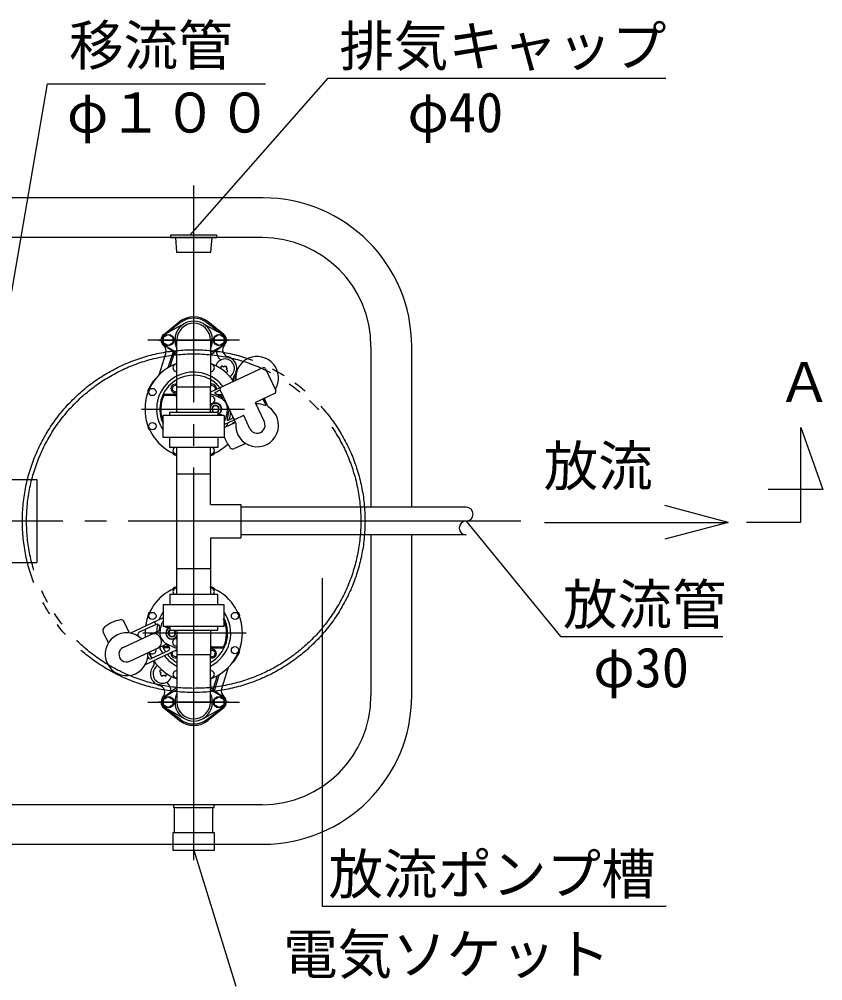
# Model space of a CAD drawing. Units: millimetres, scale not verified. Extents: x -8093 to 8093, y -5792 to 5792.
# Drawn here: x -3516 to -2410, y 955 to 2278 of the extents above; entities that cross this region are included whole.
import ezdxf
from ezdxf.enums import TextEntityAlignment as Align

# ---------------------------------------------------------------- set-up
doc = ezdxf.new("R2010")
doc.units = ezdxf.units.MM
doc.header["$LTSCALE"] = 30
doc.linetypes.add('LONG_CHAIN', pattern=[21, 18, -1, 1, -1])
doc.linetypes.add('LONG_DOUBLE_CHAIN', pattern=[21.8, 18, -1, 0.6, -0.6, 0.6, -1])
doc.layers.add('0-1_00クル-フ-0躯体', color=3, linetype='Continuous', lineweight=25)
doc.styles.add('ＭＳ ゴシック', font='')
doc.styles.get('ＭＳ ゴシック').set_extended_font_data('MS Gothic')

msp = doc.modelspace()

# ---------------------------------------------------------------- linework, layer by layer
at = {"layer": '0-1_00クル-フ-0躯体', "color": 4}
for p, q in [((-3580.74, 1587.45), (-3476.78, 2188.84)), ((-3476.78, 2188.84), (-3176.73, 2188.84)), ((-3099.05, 1509.16), (-3099.05, 1058.07)), ((-3275.74, 1134.95), (-3217.75, 947.97)), ((-3099.05, 1058.07), (-2625.64, 1058.07))]:
    msp.add_line(p, q, dxfattribs=at)
at = {"layer": '0-1_00クル-フ-0躯体', "linetype": 'LONG_CHAIN'}
for p, q in [((-3275.74, 1120.98), (-3275.74, 2048.8)), ((-3212.74, 1836.45), (-3338.74, 1836.45)), ((-3347.74, 1741.45), (-3205.82, 1741.45)), ((-2825.74, 1587.45), (-6250.74, 1587.45)), ((-3203.74, 1433.45), (-3345.67, 1433.45)), ((-3338.74, 1338.45), (-3212.74, 1338.45))]:
    msp.add_line(p, q, dxfattribs=at)
at = {"layer": '0-1_00クル-フ-0躯体'}
for p, q in [((-3180.24, 2031.95), (-3655.74, 2031.95)), ((-3181.74, 1977.45), (-3656.24, 1977.45)), ((-3307.49, 1980.45), (-3307.49, 1977.45)), ((-3307.49, 1977.45), (-3243.99, 1977.45)), ((-3317.03, 1844.22), (-3295.86, 1861.33)), ((-3293.74, 1860.45), (-3316.14, 1843.65)), ((-3288.37, 1859.17), (-3315.12, 1844.31)), ((-3263.12, 1859.17), (-3236.37, 1844.31)), ((-3257.74, 1860.45), (-3235.34, 1843.65)), ((-3234.46, 1844.22), (-3255.63, 1861.33)), ((-3304.24, 1840.2), (-3304.24, 1832.69)), ((-3234.24, 1840.2), (-3234.24, 1832.69)), ((-3323.9, 1836.45), (-3227.26, 1836.45)), ((-3298.74, 1816.2), (-3316.14, 1829.25)), ((-3298.74, 1819.48), (-3315.12, 1828.58)), ((-3304.24, 1832.69), (-3310.74, 1828.94)), ((-3298.74, 1737.45), (-3298.74, 1836.45)), ((-3252.74, 1836.45), (-3252.74, 1771.45)), ((-3252.74, 1816.2), (-3235.34, 1829.25)), ((-3252.74, 1819.48), (-3236.37, 1828.58)), ((-3234.24, 1832.69), (-3240.74, 1828.94)), ((-3031.74, 1827.45), (-3031.74, 1606.45)), ((-2975.74, 1606.45), (-2975.74, 1827.45)), ((-3323.21, 1788.73), (-3314, 1818.08)), ((-3310.68, 1798.62), (-3304.15, 1819.42)), ((-3308.11, 1800.11), (-3302.66, 1817.47)), ((-3302.66, 1817.47), (-3301.6, 1820.84)), ((-3298.74, 1804.75), (-3298.74, 1815.7)), ((-3236.22, 1800.37), (-3234.77, 1799.15)), ((-3180.8, 1798.32), (-3252.74, 1764.77)), ((-3230.71, 1795.74), (-3229.27, 1794.53)), ((-3176.81, 1796.87), (-3162.86, 1766.96)), ((-3338.14, 1768.32), (-3331.29, 1779.77)), ((-3252.74, 1772.88), (-3251.28, 1774.2)), ((-3251.28, 1774.2), (-3246.89, 1772.78)), ((-3246.89, 1772.78), (-3245.93, 1768.26)), ((-3220.28, 1779.91), (-3220.8, 1780.78)), ((-3301.17, 1761.69), (-3317.76, 1761.69)), ((-3316.88, 1760.31), (-3317.76, 1761.69)), ((-3301.17, 1760.31), (-3316.88, 1760.31)), ((-3252.74, 1771.45), (-3298.74, 1771.45)), ((-3252.74, 1771.45), (-3298.74, 1771.45)), ((-3252.74, 1737.45), (-3252.74, 1771.45)), ((-3250.86, 1765.65), (-3252.74, 1766.27)), ((-3238.77, 1756.4), (-3248.49, 1760.93)), ((-3245.93, 1768.26), (-3246.63, 1767.63)), ((-3236.31, 1756.9), (-3246.33, 1762.72)), ((-3246.25, 1764.49), (-3240.25, 1767.29)), ((-3244.55, 1761.69), (-3236.54, 1761.69)), ((-3242.19, 1760.31), (-3235.89, 1760.31)), ((-3239.35, 1767.71), (-3217.92, 1721.75)), ((-3164.31, 1762.98), (-3190.51, 1750.76)), ((-3178.49, 1723.82), (-3190.75, 1750.1)), ((-3176.69, 1747.16), (-3180.33, 1754.96)), ((-3173.2, 1744.41), (-3178.51, 1755.8)), ((-3233.74, 1732.45), (-3317.74, 1732.45)), ((-3308.74, 1732.45), (-3308.74, 1737.45)), ((-3229.81, 1737.17), (-3232.58, 1726.82)), ((-3227.84, 1738.74), (-3229.83, 1727.32)), ((-3217.52, 1728.01), (-3207.46, 1732.71)), ((-3198.43, 1714.52), (-3206.8, 1732.46)), ((-3233.74, 1720.45), (-3220.24, 1726.75)), ((-3218.43, 1722.85), (-3232.9, 1716.1)), ((-3228.42, 1726.24), (-3222.42, 1729.04)), ((-3204.16, 1694.19), (-3219.38, 1687.1)), ((-3298.74, 1486.45), (-3298.74, 1688.45)), ((-3252.74, 1652.45), (-3252.74, 1688.45)), ((-3661.35, 1644.45), (-3491.45, 1644.45)), ((-3491.45, 1644.45), (-3491.45, 1530.45)), ((-3298.74, 1652.45), (-3252.74, 1652.45)), ((-3252.74, 1610.45), (-3252.74, 1652.45)), ((-3252.74, 1610.45), (-3210.74, 1610.45)), ((-3210.74, 1610.45), (-3210.74, 1564.45)), ((-2900.74, 1606.45), (-3210.74, 1606.45)), ((-2540.4, 1585.69), (-2627.34, 1608.98)), ((-3252.74, 1564.45), (-3252.74, 1522.45)), ((-3252.74, 1564.45), (-3210.74, 1564.45)), ((-2900.74, 1568.45), (-3210.74, 1568.45)), ((-3031.74, 1568.45), (-3031.74, 1347.45)), ((-2975.74, 1347.45), (-2975.74, 1568.45)), ((-3661.35, 1530.45), (-3491.45, 1530.45)), ((-3298.74, 1522.45), (-3252.74, 1522.45)), ((-3252.74, 1522.45), (-3252.74, 1486.45)), ((-3364.16, 1433.55), (-3371.26, 1448.76)), ((-3317.74, 1454.33), (-3362.79, 1433.33)), ((-3327.61, 1445.32), (-3350.74, 1434.53)), ((-3327.7, 1445.28), (-3329.39, 1448.9)), ((-3322.69, 1441.53), (-3323.54, 1436.73)), ((-3321.68, 1437.72), (-3318.91, 1448.08)), ((-3233.74, 1442.45), (-3317.74, 1442.45)), ((-3308.74, 1442.45), (-3308.74, 1437.45)), ((-3234.61, 1452.31), (-3233.73, 1453.69)), ((-3393.16, 1420.03), (-3400.26, 1435.24)), ((-3372.63, 1413.84), (-3323.54, 1436.73)), ((-3298.74, 1437.45), (-3298.74, 1338.45)), ((-3252.74, 1437.45), (-3252.74, 1403.45)), ((-3363.75, 1394.81), (-3314.67, 1417.7)), ((-3310.44, 1415.27), (-3314.67, 1417.7)), ((-3312.72, 1418.49), (-3303, 1413.96)), ((-3298.74, 1410.23), (-3342.5, 1389.83)), ((-3338.14, 1406.57), (-3333.32, 1398.52)), ((-3310.71, 1409.06), (-3333.84, 1398.28)), ((-3316.88, 1414.58), (-3317.76, 1413.21)), ((-3308.82, 1413.21), (-3317.76, 1413.21)), ((-3309.59, 1414.58), (-3316.88, 1414.58)), ((-3305.56, 1406.63), (-3304.61, 1407.5)), ((-3304.6, 1402.12), (-3305.56, 1406.63)), ((-3300.21, 1400.69), (-3304.6, 1402.12)), ((-3300.77, 1409.28), (-3298.74, 1408.62)), ((-3298.74, 1402.01), (-3300.21, 1400.69)), ((-3252.74, 1403.45), (-3298.74, 1403.45)), ((-3249.36, 1409.72), (-3252.74, 1408.62)), ((-3252.74, 1338.45), (-3252.74, 1403.45)), ((-3250.32, 1414.58), (-3234.61, 1414.58)), ((-3250.32, 1413.21), (-3233.73, 1413.21)), ((-3245.93, 1406.63), (-3249.36, 1409.72)), ((-3234.61, 1414.58), (-3233.73, 1413.21)), ((-3213.35, 1406.57), (-3220.2, 1395.12)), ((-3331.21, 1394.98), (-3330.69, 1394.11)), ((-3320.77, 1379.15), (-3322.22, 1380.37)), ((-3315.27, 1374.53), (-3316.71, 1375.74)), ((-3240.81, 1376.27), (-3247.34, 1355.48)), ((-3228.28, 1386.16), (-3237.49, 1356.81)), ((-3252.74, 1370.14), (-3252.74, 1359.2)), ((-3243.38, 1374.78), (-3248.83, 1357.42)), ((-3298.74, 1358.7), (-3316.14, 1345.65)), ((-3298.74, 1355.41), (-3315.12, 1346.31)), ((-3252.74, 1358.7), (-3235.34, 1345.65)), ((-3252.74, 1355.41), (-3236.37, 1346.31)), ((-3248.83, 1357.42), (-3249.88, 1354.05)), ((-3227.59, 1338.45), (-3324.23, 1338.45)), ((-3317.24, 1342.2), (-3310.74, 1345.95)), ((-3317.24, 1334.69), (-3317.24, 1342.2)), ((-3310.74, 1345.95), (-3304.24, 1342.2)), ((-3247.24, 1342.2), (-3240.74, 1345.95)), ((-3247.24, 1334.69), (-3247.24, 1342.2)), ((-3240.74, 1345.95), (-3234.24, 1342.2)), ((-3317.03, 1330.67), (-3295.86, 1313.56)), ((-3293.74, 1314.45), (-3316.14, 1331.25)), ((-3288.37, 1315.72), (-3315.12, 1330.58)), ((-3263.12, 1315.72), (-3236.37, 1330.58)), ((-3257.74, 1314.45), (-3235.34, 1331.25)), ((-3234.46, 1330.67), (-3255.63, 1313.56)), ((-3181.74, 1197.45), (-3656.24, 1197.45)), ((-3302.24, 1158.95), (-3302.24, 1193.45)), ((-3249.24, 1158.95), (-3249.24, 1193.45)), ((-3655.74, 1142.95), (-3180.24, 1142.95))]:
    msp.add_line(p, q, dxfattribs=at)
at = {"layer": '0-1_00クル-フ-0躯体', "color": 4}
for points in [[(-3280.74, 1980.45), (-3090.52, 2196.72), (-2625.92, 2196.72)], [(-2900.74, 1587.45), (-2770.95, 1428.87), (-2547.61, 1428.87)]]:
    msp.add_lwpolyline(points, dxfattribs=at)
at = {"layer": '0-1_00クル-フ-0躯体'}
for points in [[(-3243.99, 1977.45), (-3243.99, 1980.45), (-3307.49, 1980.45)], [(-3300.99, 1977.45), (-3299.49, 1957.45), (-3251.99, 1957.45), (-3250.49, 1977.45)], [(-3310.74, 1828.94), (-3317.24, 1832.69), (-3317.24, 1840.2), (-3310.74, 1843.95), (-3304.24, 1840.2)], [(-3240.74, 1828.94), (-3247.24, 1832.69), (-3247.24, 1840.2), (-3240.74, 1843.95), (-3234.24, 1840.2)], [(-3298.74, 1772.88), (-3300.21, 1774.2), (-3304.6, 1772.78), (-3305.56, 1768.26), (-3302.13, 1765.17), (-3298.74, 1766.27)], [(-3233.74, 1732.45), (-3233.74, 1702.45), (-3317.74, 1702.45), (-3317.74, 1732.45)], [(-3308.74, 1737.45), (-3242.74, 1737.45), (-3242.74, 1732.45)], [(-2514.98, 1586.03), (-2439.98, 1586.03), (-2439.98, 1716.03), (-2409.98, 1631.03), (-2484.98, 1631.03)], [(-3242.74, 1702.45), (-3242.74, 1688.45), (-3308.74, 1688.45), (-3308.74, 1702.45)], [(-2793.15, 1585.69), (-2540.4, 1585.69), (-2627.34, 1562.39)], [(-3242.74, 1472.45), (-3242.74, 1486.45), (-3308.74, 1486.45), (-3308.74, 1472.45)], [(-3233.74, 1442.45), (-3233.74, 1472.45), (-3317.74, 1472.45), (-3317.74, 1442.45)], [(-3308.74, 1437.45), (-3242.74, 1437.45), (-3242.74, 1442.45)], [(-3252.74, 1402.01), (-3251.28, 1400.69), (-3246.89, 1402.12), (-3245.93, 1406.63)], [(-3304.24, 1342.2), (-3304.24, 1334.69), (-3310.74, 1330.94), (-3317.24, 1334.69)], [(-3234.24, 1342.2), (-3234.24, 1334.69), (-3240.74, 1330.94), (-3247.24, 1334.69)]]:
    msp.add_lwpolyline(points, dxfattribs=at)
for points in [[(-3247.74, 1193.45), (-3247.74, 1197.45), (-3303.74, 1197.45), (-3303.74, 1193.45)], [(-3246.99, 1134.95), (-3246.99, 1158.95), (-3304.49, 1158.95), (-3304.49, 1134.95)]]:
    msp.add_lwpolyline(points, close=True, dxfattribs=at)
for centre, radius in [((-3310.74, 1836.45), 7.75), ((-3240.74, 1836.45), 7.75), ((-3332.56, 1764.98), 5), ((-3332.56, 1717.91), 5), ((-3332.56, 1456.98), 5), ((-3218.93, 1456.98), 5), ((-3218.93, 1409.91), 5), ((-3310.74, 1338.45), 7.75), ((-3240.74, 1338.45), 7.75)]:
    msp.add_circle(centre, radius, dxfattribs=at)
at = {"layer": '0-1_00クル-フ-0躯体', "linetype": 'LONG_DOUBLE_CHAIN'}
for radius in [235.75, 230]:
    msp.add_circle((-3275.74, 1587.45), radius, dxfattribs=at)
at = {"layer": '0-1_00クル-フ-0躯体'}
for centre, radius, start, end in [((-3180.24, 1827.45), 204.5, 0, 90), ((-3181.74, 1827.45), 150, 0, 90), ((-3275.74, 1836.45), 32, 51.0552, 128.9448), ((-3275.74, 1836.45), 30, 53.1301, 126.8699), ((-3275.74, 1836.45), 26, 11.39973, 168.60027), ((-3275.74, 1836.45), 23, 0.00003, 180), ((-3310.74, 1836.45), 10, 128.9448, 231.0552), ((-3310.74, 1836.45), 9, 119.05928, 240.94072), ((-3296.33, 1840.6), 5, 168.60027, 196.06417), ((-3310.74, 1836.45), 10, 343.93583, 16.06417), ((-3240.74, 1836.45), 10, 163.93583, 196.06417), ((-3255.16, 1840.6), 5, 343.93583, 11.39973), ((-3240.74, 1836.45), 9, 299.05928, 60.94072), ((-3240.74, 1836.45), 10, 317.93327, 51.0552), ((-3323.54, 1821.08), 10, 342.57451, 50.22148), ((-3296.33, 1832.3), 5, 163.93583, 191.39973), ((-3275.74, 1836.45), 26, 191.39973, 207.79577), ((-3275.74, 1836.45), 26, 332.20426, 348.60027), ((-3255.16, 1832.3), 5, 348.60027, 16.06417), ((-3225.9, 1823.05), 10, 137.93327, 255.02553), ((-3305.1, 1819.71), 1, 342.57451, 53.1301), ((-3301.71, 1817.17), 1, 53.1301, 162.57451), ((-3299.74, 1815.7), 1, 0, 53.1301), ((-3243.84, 1821.62), 1, 126.8699, 184.53235), ((-3225.9, 1823.05), 19, 184.53235, 225.51707), ((-3232.74, 1797.45), 16.5, 352.5636, 75.02553), ((-3188.47, 1784.26), 29.5, 327.61444, 186.21403), ((-3275.74, 1741.45), 67, 110.07705, 249.92295), ((-3299.28, 1798.26), 5, 83.85725, 276.14275), ((-3299.74, 1804.75), 1, 336.12448, 0), ((-3252.21, 1798.26), 5, 263.85747, 96.1426), ((-3275.74, 1741.45), 67, 34.72834, 69.92293), ((-3232.74, 1797.45), 13, 301.24207, 163.7197), ((-3238.51, 1810.2), 1, 225.51707, 294.31814), ((-3232.74, 1797.45), 5.65, 152.41868, 183.91031), ((-3236.87, 1799.6), 1, 50, 152.41868), ((-3232.74, 1797.45), 3, 106.23394, 140), ((-3232.74, 1797.45), 2.65, 320, 140), ((-3232.74, 1797.45), 3, 320, 98.89955), ((-3179.53, 1795.6), 3, 25, 115), ((-3275.74, 1741.45), 51, 63.19336, 214.56039), ((-3275.74, 1741.45), 46.63, 60.44835, 205.75786), ((-3275.74, 1741.45), 51, 37.94115, 63.19336), ((-3232.74, 1797.45), 5.65, 281.05146, 307.58132), ((-3229.91, 1793.76), 1, 307.58132, 50), ((-3216.51, 1783.35), 5, 139.02682, 210.88438), ((-3232.74, 1797.45), 16.5, 319.02682, 328.91166), ((-3188.47, 1784.26), 30.5, 159.79371, 186.85183), ((-3212.65, 1789.39), 7, 115.47187, 129.41531), ((-3325.71, 1776.43), 6.5, 121.2335, 149.11562), ((-3301.17, 1769.69), 5.95, 65.92749, 294.07251), ((-3301.17, 1769.69), 5.95, 65.92749, 294.07251), ((-3250.32, 1769.69), 5.95, 349.84055, 114.0722), ((-3275.74, 1741.45), 46.63, 39.17706, 60.44835), ((-3332.56, 1764.98), 6.5, 149.11562, 191.28352), ((-3275.74, 1741.45), 45.26, 155.36604, 201.87544), ((-3301.17, 1769.69), 8, 270, 287.66013), ((-3301.17, 1769.69), 9.38, 270, 285.00376), ((-3250.32, 1769.69), 4, 232.64575, 263.93502), ((-3251.66, 1754.13), 7.5, 65.0052, 98.3052), ((-3251.66, 1754.13), 5, 257.48654, 102.51346), ((-3245.83, 1763.58), 1, 115, 239.84991), ((-3239.83, 1766.38), 1, 25, 115), ((-3236.63, 1768.98), 3, 115, 205), ((-3165.58, 1765.7), 3, 295, 25), ((-3245.74, 1741.45), 8.5, 290.66732, 145.43968), ((-3245.74, 1741.45), 8, 292.02431, 151.04498), ((-3245.74, 1741.45), 5, 306.86165, 233.13835), ((-3245.74, 1741.45), 4.6, 299.58096, 240.41904), ((-3245.74, 1741.45), 16.5, 344.9948, 65.0052), ((-3235.81, 1757.76), 1, 239.84991, 25), ((-3190.3, 1750.31), 0.5, 115, 205), ((-3189.75, 1749.14), 0.5, 205, 272.45969), ((-3188.46, 1719.17), 29.5, 67.83343, 92.45969), ((-3180.78, 1754.75), 0.5, 25, 115), ((-3178.06, 1756.02), 0.5, 115, 205), ((-3177.14, 1746.95), 0.5, 247.83343, 25), ((-3239.83, 1728.76), 5, 47.52531, 125.68517), ((-3226.86, 1738.57), 1, 25, 170.15009), ((-3275.74, 1741.45), 51, 343.52261, 354.82507), ((-3188.46, 1719.17), 29.5, 175.2036, 58.84901), ((-3207.25, 1732.25), 0.5, 25, 115), ((-3332.56, 1717.91), 6.5, 168.71648, 236.28352), ((-3239.83, 1728.76), 7.5, 324.20526, 344.9948), ((-3275.74, 1741.45), 51, 331.34513, 338.85066), ((-3228.84, 1727.15), 1, 170.1501, 295), ((-3218.93, 1717.91), 5, 84.4635, 146.48229), ((-3222.84, 1729.95), 1, 295, 25), ((-3218.93, 1717.91), 4.5, 96.36214, 133.63786), ((-3218.79, 1730.73), 3, 205, 295), ((-3218.37, 1721.54), 0.5, 355.45864, 25), ((-3188.46, 1719.17), 11, 205, 25), ((-3230.79, 1711.57), 5, 115, 126.28468), ((-3275.74, 1741.45), 67, 290.07709, 314.24902), ((-3188.46, 1719.17), 48, 199.37263, 219.82182), ((-3299.28, 1684.63), 6.5, 213.71648, 274.72149), ((-3299.28, 1684.63), 5, 130.21459, 276.14275), ((-3252.21, 1684.63), 5, 263.85764, 49.78541), ((-3252.21, 1684.63), 6.5, 265.27881, 326.28352), ((-3221.49, 1691.63), 5, 219.82182, 295), ((-2900.74, 1596.95), 9.5, 270, 90), ((-2900.74, 1577.95), 9.5, 90, 270), ((-3275.74, 1433.45), 67, 110.07705, 171.80837), ((-3299.28, 1490.26), 6.5, 85.27847, 146.28352), ((-3299.28, 1490.26), 5, 83.85719, 229.78541), ((-3252.21, 1490.26), 6.5, 94.72114, 101.28352), ((-3252.21, 1490.26), 6.5, 33.71648, 94.72114), ((-3275.74, 1433.45), 67, 290.07707, 69.92291), ((-3252.21, 1490.26), 5, 310.21459, 96.1423), ((-3332.56, 1456.98), 6.5, 123.71648, 191.28352), ((-3275.74, 1433.45), 51, 145.43961, 159.01258), ((-3275.74, 1433.45), 51, 296.80664, 34.56025), ((-3218.93, 1456.98), 6.5, 348.71648, 56.28352), ((-3368.19, 1404.33), 48, 100.17818, 129.82182), ((-3375.79, 1446.65), 5, 25, 100.17818), ((-3326.13, 1442.15), 3.5, 349.86257, 115), ((-3275.74, 1433.45), 51, 166.27986, 177.96843), ((-3311.66, 1446.13), 7.5, 144.20431, 164.9948), ((-3311.66, 1446.13), 5, 227.52531, 305.68517), ((-3305.74, 1433.45), 8.5, 110.66732, 249.33268), ((-3275.74, 1433.45), 46.63, 299.55165, 25.75765), ((-3275.74, 1433.45), 45.26, 21.8752, 24.63396), ((-3275.74, 1433.45), 45.26, 335.36604, 21.8752), ((-3395.73, 1437.35), 5, 129.82182, 205), ((-3368.19, 1404.33), 29.5, 45.85058, 4.1494), ((-3349.26, 1431.36), 3.5, 115, 235), ((-3275.74, 1433.45), 67, 175.80788, 184.76029), ((-3330.58, 1421.87), 10.5, 295, 115), ((-3305.74, 1433.45), 16.5, 164.9948, 245.0052), ((-3305.74, 1433.45), 8, 112.02431, 247.97569), ((-3305.74, 1433.45), 5, 126.86165, 53.13835), ((-3305.74, 1433.45), 4.6, 119.58096, 60.41904), ((-3305.74, 1433.45), 8, 247.97569, 331.04498), ((-3305.74, 1433.45), 8.5, 249.33268, 325.43968), ((-3305.74, 1433.45), 8, 28.95502, 30.00357), ((-3275.74, 1433.45), 46.63, 202.32238, 214.03279), ((-3275.74, 1433.45), 45.26, 202.24098, 204.63396), ((-3312.19, 1412.24), 3.5, 295, 60.13743), ((-3299.83, 1420.76), 5, 77.48654, 282.51346), ((-3299.83, 1420.76), 5, 77.48654, 282.51346), ((-3368.19, 1404.33), 10.5, 115, 295), ((-3335.32, 1401.45), 3.5, 175, 295), ((-3332.56, 1409.91), 6.5, 209.44748, 210.88438), ((-3275.74, 1433.45), 67, 203.13666, 211.27355), ((-3332.56, 1409.91), 5, 210.78575, 19.21425), ((-3275.74, 1433.45), 51, 202.55177, 213.25378), ((-3275.74, 1433.45), 51, 217.94115, 243.1934), ((-3275.74, 1433.45), 46.63, 219.17706, 240.44839), ((-3301.17, 1405.21), 5.95, 168.65396, 294.07256), ((-3299.83, 1420.76), 7.5, 245.0052, 278.3052), ((-3250.32, 1405.21), 9.38, 90, 105.00376), ((-3250.32, 1405.21), 8, 90, 107.66013), ((-3250.32, 1405.21), 5.95, 245.92785, 114.07208), ((-3218.93, 1409.91), 6.5, 329.11562, 11.28352), ((-3318.74, 1377.45), 13, 121.24207, 343.7197), ((-3334.98, 1391.54), 5, 319.02682, 30.88438), ((-3275.74, 1433.45), 67, 214.72834, 249.92295), ((-3225.78, 1398.46), 6.5, 301.2335, 329.11562), ((-3318.74, 1377.45), 16.5, 139.02682, 255.02553), ((-3321.58, 1381.13), 1, 127.58132, 230), ((-3318.74, 1377.45), 5.65, 101.05146, 127.58132), ((-3318.74, 1377.45), 3, 140, 278.89955), ((-3318.74, 1377.45), 2.65, 140, 320), ((-3318.74, 1377.45), 3, 286.23394, 320), ((-3318.74, 1377.45), 5.65, 332.41868, 3.91031), ((-3299.28, 1376.63), 5, 83.85719, 276.14281), ((-3252.21, 1376.63), 5, 263.85746, 96.14247), ((-3314.62, 1375.29), 1, 230, 332.41868), ((-3312.98, 1364.69), 1, 45.51707, 114.31814), ((-3325.59, 1351.85), 19, 4.53235, 45.51707), ((-3251.74, 1370.14), 1, 156.12448, 180), ((-3325.59, 1351.85), 10, 317.93327, 75.02553), ((-3307.65, 1353.27), 1, 306.8699, 4.53235), ((-3275.74, 1338.45), 26, 152.20423, 168.60027), ((-3251.74, 1359.2), 1, 180, 233.1301), ((-3275.74, 1338.45), 26, 11.39973, 27.79574), ((-3249.78, 1357.72), 1, 233.1301, 342.57451), ((-3246.39, 1355.18), 1, 162.57451, 233.1301), ((-3227.95, 1353.82), 10, 162.57451, 230.22148), ((-3310.74, 1338.45), 10, 137.93327, 231.0552), ((-3310.74, 1338.45), 9, 119.05928, 240.94072), ((-3296.33, 1342.6), 5, 168.60027, 196.06417), ((-3296.33, 1334.3), 5, 163.93583, 191.39973), ((-3310.74, 1338.45), 10, 343.93583, 16.06417), ((-3275.74, 1338.45), 23, 180, 359.99997), ((-3240.74, 1338.45), 10, 163.93583, 196.06417), ((-3255.16, 1342.6), 5, 343.93583, 11.39973), ((-3255.16, 1334.3), 5, 348.60027, 16.06417), ((-3240.74, 1338.45), 9, 299.05928, 60.94072), ((-3240.74, 1338.45), 10, 308.9448, 51.0552), ((-3181.74, 1347.45), 150, 270, 0), ((-3180.24, 1347.45), 204.5, 270, 0), ((-3275.74, 1338.45), 26, 191.39973, 348.60027), ((-3275.74, 1338.45), 32, 231.0552, 308.9448), ((-3275.74, 1338.45), 30, 233.1301, 306.8699)]:
    msp.add_arc(centre, radius, start, end, dxfattribs=at)

# ---------------------------------------------------------------- texts
at = {"layer": '0-1_00クル-フ-0躯体', "color": 4, "style": 'ＭＳ ゴシック'}
for s, p in [('移流管\u3000', (-3447.26, 2197.76)), ('排気キャップ', (-3075.19, 2196.72)), ('φ１００', (-3450.06, 2105.26)), ('φ40', (-2981.46, 2105.78)), ('Ａ', (-2472.7, 1734.68)), ('放流', (-2794.06, 1619.34)), ('放流管', (-2767.52, 1428.87)), ('φ30', (-2725.78, 1342.34)), ('放流ポンプ槽', (-3090.18, 1058.07)), ('\u3000電気ソケット\u3000', (-3227.67, 947.97))]:
    msp.add_text(s, height=54.99, dxfattribs=at).set_placement(p, align=Align.BOTTOM_LEFT)

doc.saveas('drawing.dxf')
